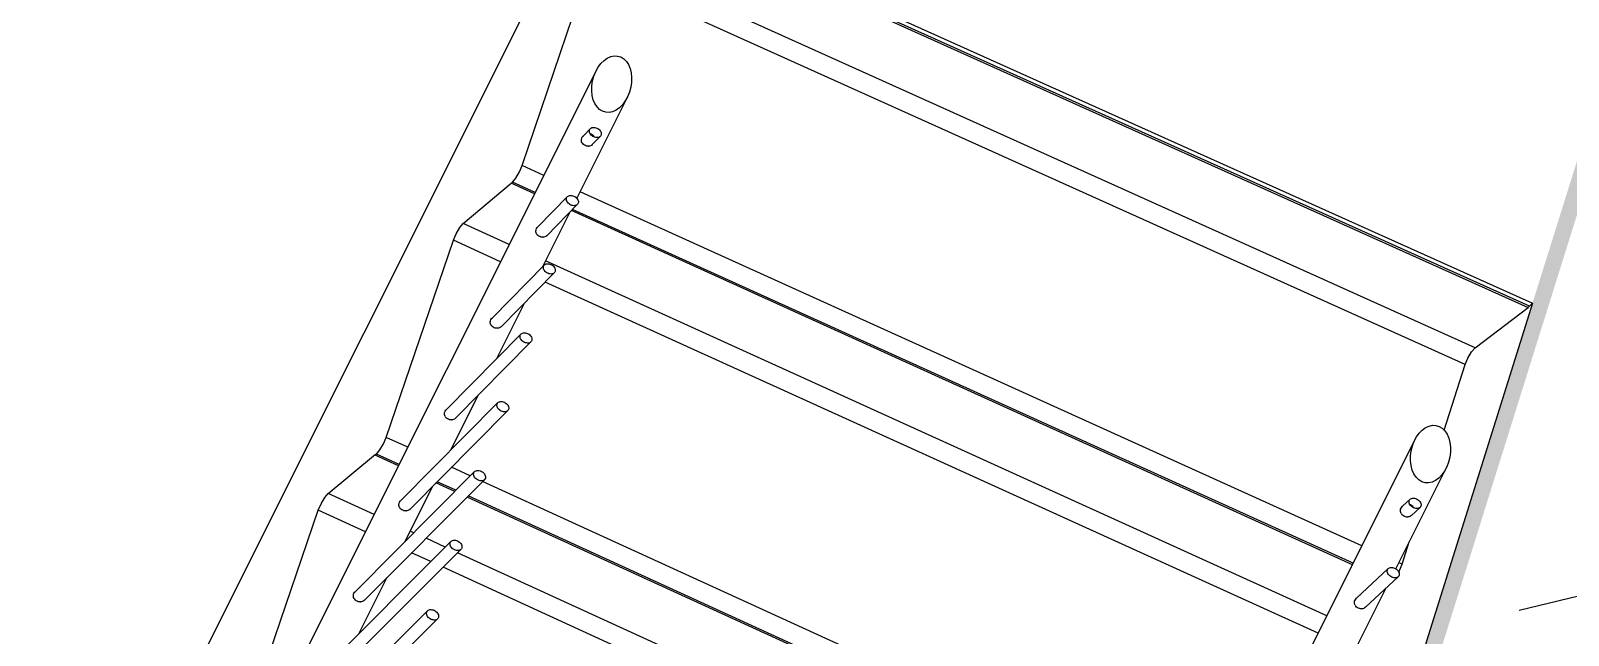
# Model space of a CAD drawing. Header units: millimetres. Extents: x 13967 to 26400, y -11617 to -3396.
# Drawn here: x 25238 to 25877, y -8993 to -8741 of the extents above; entities that cross this region are included whole.
import ezdxf

# ---------------------------------------------------------------- set-up
doc = ezdxf.new("R2010")
doc.units = ezdxf.units.MM
doc.header["$MEASUREMENT"] = 0
for name, color, linetype in [('NewA-Ee_25_10-M_WallsExternal', 7, 'Continuous'), ('NewA-Ee_35_10-M_StairsInternal', 7, 'Continuous'), ('NewA-Ss_25_15_60_05-M_BalustradeAndGuardingSystems', 7, 'Continuous')]:
    doc.layers.add(name, color=color, linetype=linetype)

# ---------------------------------------------------------------- blocks, each defined once
blk = doc.blocks.new('Section Elem_2_1', base_point=(20019.04, -7720.32))
at = {"layer": 'NewA-Ee_25_10-M_WallsExternal', "linetype": 'Continuous'}
h = blk.add_hatch(dxfattribs=at)
h.set_pattern_fill('Insulation_0001', color=256, style=0, pattern_type=2)
h.set_pattern_definition([(13.4264, (20019.04, -7720.32), (-67.4042, 105.7122), []), (13.4264, (20005.55, -7699.18), (-67.4042, 105.7122), [])])
h.paths.add_polyline_path([(25458.98, -10259.02), (25451.65, -10282.56), (25479.94, -10296.49), (26254.06, -7795.12), (26229.1, -7784.7), (26224.15, -7800.61)])
h = blk.add_hatch(dxfattribs=at)
h.set_pattern_fill('Plaster_0001', color=256, style=0, pattern_type=2)
h.set_pattern_definition([(335.569, (20019.036, -7720.324), (7.73549, 24.71014), [0, -20.93888]), (335.569, (20032.436, -7712.3), (7.73549, 24.71014), [0, -20.93888])])
h.paths.add_polyline_path([(25433.58, -10222.12), (25440.14, -10225.35), (26200.36, -7795.31), (26194.55, -7792.88)])
blk.add_line((25862, -8854.46), (25435.29, -10216.67), dxfattribs=at)
blk = doc.blocks.new('Section Elem_103_1', base_point=(20019.04, -7720.32))
at = {"layer": 'NewA-Ee_35_10-M_StairsInternal', "linetype": 'Continuous'}
for p, q in [((25493.88, -8691.49), (25860.19, -8856.23)), ((25860.83, -8855.75), (25494.46, -8691)), ((25495.56, -8689.69), (25862, -8854.46)), ((25459.28, -8700.51), (25004.98, -9608.38)), ((25838.23, -8872.97), (25473.72, -8708.79)), ((25441.95, -8797.24), (25469.58, -8715.75)), ((25833.96, -8879.96), (25469.58, -8715.75)), ((25437.9, -8804.13), (25439.34, -8802.42)), ((25439.34, -8802.42), (25440.87, -8799.83)), ((25440.87, -8799.83), (25441.95, -8797.24)), ((25450.94, -8801.32), (25441.95, -8797.24)), ((25417.43, -8821.36), (25437.34, -8804.56)), ((25437.33, -8804.61), (25437.9, -8804.13)), ((25437.34, -8804.56), (25437.33, -8804.61)), ((25447.08, -8809.03), (25437.33, -8804.61)), ((25447.38, -8808.43), (25437.9, -8804.13)), ((25791.02, -8955.43), (25465.98, -8808.13)), ((25787.43, -8962.61), (25462.88, -8815.45)), ((25415.98, -8823.03), (25417.43, -8821.36)), ((25436.56, -8830.05), (25417.43, -8821.36)), ((25787.13, -8963.21), (25462.38, -8815.97)), ((25385.4, -8910.32), (25413.31, -8828.29)), ((25413.31, -8828.29), (25414.43, -8825.64)), ((25432.97, -8837.23), (25413.31, -8828.29)), ((25414.43, -8825.64), (25415.98, -8823.03)), ((25776.5, -8984.42), (25451.59, -8836.88)), ((25772.87, -8991.66), (25451.52, -8845.66)), ((25838.23, -8872.97), (25860.19, -8856.23)), ((25860.19, -8856.23), (25860.83, -8855.75)), ((25860.83, -8855.75), (25862, -8854.46)), ((25836.67, -8874.64), (25838.23, -8872.97)), ((25833.96, -8879.96), (25835.06, -8877.28)), ((25835.06, -8877.28), (25836.67, -8874.64)), ((25825.35, -8907.33), (25833.96, -8879.96)), ((25384.32, -8912.91), (25385.4, -8910.32)), ((25394.35, -8914.4), (25385.4, -8910.32)), ((25361.26, -8933.61), (25380.92, -8917.3)), ((25380.81, -8917.64), (25381.37, -8917.18)), ((25380.92, -8917.3), (25380.81, -8917.64)), ((25390.51, -8922.08), (25380.81, -8917.64)), ((25381.37, -8917.18), (25382.8, -8915.5)), ((25390.8, -8921.49), (25381.37, -8917.18)), ((25382.8, -8915.5), (25384.32, -8912.91)), ((25420.36, -8926.29), (25412.54, -8922.72)), ((25413.91, -8932.77), (25406.09, -8929.2)), ((25414.4, -8932.28), (25406.59, -8928.7)), ((25733.85, -9069.52), (25425.48, -8928.63)), ((25358.28, -8937.85), (25359.83, -8935.25)), ((25359.83, -8935.25), (25361.26, -8933.61)), ((25380.36, -8942.35), (25361.26, -8933.61)), ((25729.98, -9077.26), (25419.02, -8935.11)), ((25730.27, -9076.67), (25419.51, -8934.61)), ((25328.98, -9023.06), (25357.15, -8940.51)), ((25357.15, -8940.51), (25358.28, -8937.85)), ((25376.78, -8949.5), (25357.15, -8940.51)), ((25396.86, -8949.9), (25395.37, -8949.22)), ((25409.95, -8955.9), (25401.95, -8952.23)), ((25807.83, -8963.05), (25810.75, -8953.75)), ((25403.92, -8961.93), (25395.93, -8958.27)), ((25719.73, -9097.71), (25415.07, -8958.24)), ((25807.83, -8963.05), (25806.41, -8962.41)), ((25716.11, -9104.92), (25409.04, -8964.27)), ((25806.41, -8966.27), (25806.77, -8965.67)), ((25806.77, -8965.67), (25807.83, -8963.05))]:
    blk.add_line(p, q, dxfattribs=at)
blk = doc.blocks.new('Section Elem_108_1', base_point=(20019.04, -7720.32))
at = {"layer": 'NewA-Ss_25_15_60_05-M_BalustradeAndGuardingSystems', "linetype": 'Continuous'}
for p, q in [((25472.55, -8758.14), (24947.86, -9806.54)), ((25485.75, -8768.63), (25464.62, -8810.84)), ((25470.32, -8781.85), (25467.4, -8784.82)), ((25466.56, -8786.51), (25466.65, -8786.06)), ((25466.57, -8786.95), (25466.56, -8786.51)), ((25466.66, -8787.38), (25466.57, -8786.95)), ((25466.65, -8786.06), (25466.82, -8785.62)), ((25466.85, -8787.77), (25466.66, -8787.38)), ((25466.82, -8785.62), (25467.07, -8785.2)), ((25466.85, -8787.77), (25467.05, -8788.04)), ((25467.11, -8788.13), (25467.05, -8788.04)), ((25467.07, -8785.2), (25467.4, -8784.82)), ((25467.41, -8788.47), (25467.11, -8788.13)), ((25467.4, -8784.82), (25467.46, -8784.78)), ((25467.78, -8788.74), (25467.41, -8788.47)), ((25468.19, -8788.95), (25467.78, -8788.74)), ((25468.61, -8789.12), (25468.19, -8788.95)), ((25469.05, -8789.21), (25468.61, -8789.12)), ((25469.5, -8789.22), (25469.05, -8789.21)), ((25469.5, -8789.22), (25469.61, -8789.2)), ((25469.93, -8789.17), (25469.61, -8789.2)), ((25470.34, -8789.04), (25469.93, -8789.17)), ((25470.15, -8783.89), (25470.2, -8783.9)), ((25470.2, -8783.9), (25470.66, -8784.03)), ((25470.72, -8788.83), (25470.34, -8789.04)), ((25470.66, -8784.03), (25471.04, -8784.28)), ((25471.07, -8788.55), (25470.72, -8788.83)), ((25471.04, -8784.28), (25471.37, -8784.59)), ((25474.4, -8785.14), (25471.07, -8788.55)), ((25471.37, -8784.59), (25471.64, -8784.96)), ((25471.64, -8784.96), (25471.69, -8785.06)), ((25471.69, -8785.06), (25471.8, -8785.35)), ((25460.76, -8810.15), (25448.46, -8822.67)), ((25464.85, -8813.45), (25452.12, -8826.4)), ((25461.73, -8816.63), (25450.34, -8839.39)), ((25447.62, -8824.36), (25447.7, -8823.91)), ((25447.63, -8824.8), (25447.62, -8824.36)), ((25447.72, -8825.23), (25447.63, -8824.8)), ((25447.7, -8823.91), (25447.88, -8823.47)), ((25447.91, -8825.62), (25447.72, -8825.23)), ((25447.88, -8823.47), (25448.13, -8823.05)), ((25447.91, -8825.62), (25448.11, -8825.89)), ((25448.16, -8825.98), (25448.11, -8825.89)), ((25448.13, -8823.05), (25448.46, -8822.67)), ((25448.47, -8826.32), (25448.16, -8825.98)), ((25448.83, -8826.6), (25448.47, -8826.32)), ((25449.25, -8826.8), (25448.83, -8826.6)), ((25449.67, -8826.97), (25449.25, -8826.8)), ((25450.11, -8827.06), (25449.67, -8826.97)), ((25450.56, -8827.07), (25450.11, -8827.06)), ((25450.56, -8827.07), (25450.67, -8827.05)), ((25450.99, -8827.02), (25450.67, -8827.05)), ((25451.39, -8826.89), (25450.99, -8827.02)), ((25451.78, -8826.68), (25451.39, -8826.89)), ((25452.12, -8826.4), (25451.78, -8826.68)), ((25451.17, -8838.54), (25429.52, -8860.52)), ((25455.27, -8841.86), (25433.18, -8864.25)), ((25442.75, -8854.55), (25431.19, -8877.65)), ((25428.68, -8862.2), (25428.76, -8861.75)), ((25428.68, -8862.64), (25428.68, -8862.2)), ((25428.78, -8863.07), (25428.68, -8862.64)), ((25428.76, -8861.75), (25428.94, -8861.31)), ((25428.96, -8863.47), (25428.78, -8863.07)), ((25428.94, -8861.31), (25429.19, -8860.9)), ((25428.96, -8863.47), (25429.17, -8863.74)), ((25429.22, -8863.83), (25429.17, -8863.74)), ((25429.19, -8860.9), (25429.52, -8860.52)), ((25429.53, -8864.17), (25429.22, -8863.83)), ((25429.52, -8860.52), (25429.58, -8860.47)), ((25429.89, -8864.44), (25429.53, -8864.17)), ((25430.31, -8864.65), (25429.89, -8864.44)), ((25430.72, -8864.82), (25430.31, -8864.65)), ((25431.17, -8864.91), (25430.72, -8864.82)), ((25431.62, -8864.92), (25431.17, -8864.91)), ((25431.62, -8864.92), (25431.73, -8864.9)), ((25432.04, -8864.87), (25431.73, -8864.9)), ((25432.45, -8864.74), (25432.04, -8864.87)), ((25432.83, -8864.53), (25432.45, -8864.74)), ((25433.18, -8864.25), (25432.83, -8864.53)), ((25441.48, -8867.23), (25410.45, -8898.63)), ((25445.58, -8870.56), (25414.1, -8902.36)), ((25431.83, -8895.82), (25391.51, -8936.46)), ((25410.12, -8899.01), (25410.45, -8898.63)), ((25410.45, -8898.63), (25410.5, -8898.58)), ((25423.64, -8892.73), (25412.18, -8915.63)), ((25435.93, -8899.16), (25395.17, -8940.2)), ((25409.6, -8900.31), (25409.69, -8899.86)), ((25409.61, -8900.76), (25409.6, -8900.31)), ((25409.71, -8901.18), (25409.61, -8900.76)), ((25409.69, -8899.86), (25409.86, -8899.42)), ((25409.89, -8901.58), (25409.71, -8901.18)), ((25409.86, -8899.42), (25410.12, -8899.01)), ((25409.89, -8901.58), (25410.09, -8901.85)), ((25410.15, -8901.94), (25410.09, -8901.85)), ((25410.45, -8902.28), (25410.15, -8901.94)), ((25410.82, -8902.56), (25410.45, -8902.28)), ((25411.23, -8902.76), (25410.82, -8902.56)), ((25411.65, -8902.94), (25411.23, -8902.76)), ((25412.09, -8903.03), (25411.65, -8902.94)), ((25412.54, -8903.04), (25412.09, -8903.03)), ((25412.54, -8903.04), (25412.65, -8903.02)), ((25412.97, -8902.98), (25412.65, -8903.02)), ((25413.37, -8902.86), (25412.97, -8902.98)), ((25413.76, -8902.65), (25413.37, -8902.86)), ((25414.1, -8902.36), (25413.76, -8902.65)), ((25414.17, -8902.29), (25414.1, -8902.36)), ((25812.85, -8911.87), (25282.73, -9969.77)), ((25805.17, -8964.9), (25826.39, -8922.55)), ((25422.14, -8924.5), (25372.58, -8974.29)), ((25426.25, -8927.86), (25376.23, -8978.04)), ((25404.67, -8930.64), (25393.17, -8953.6)), ((25390.93, -8937.26), (25391.18, -8936.84)), ((25391.18, -8936.84), (25391.51, -8936.46)), ((25811.08, -8936.01), (25807.96, -8938.93)), ((25390.67, -8938.15), (25390.75, -8937.7)), ((25390.67, -8938.59), (25390.67, -8938.15)), ((25390.77, -8939.02), (25390.67, -8938.59)), ((25390.75, -8937.7), (25390.93, -8937.26)), ((25390.95, -8939.42), (25390.77, -8939.02)), ((25390.95, -8939.42), (25391.15, -8939.69)), ((25391.21, -8939.78), (25391.15, -8939.69)), ((25391.51, -8940.12), (25391.21, -8939.78)), ((25391.88, -8940.39), (25391.51, -8940.12)), ((25392.29, -8940.6), (25391.88, -8940.39)), ((25392.71, -8940.77), (25392.29, -8940.6)), ((25393.15, -8940.87), (25392.71, -8940.77)), ((25393.6, -8940.87), (25393.15, -8940.87)), ((25393.6, -8940.87), (25393.71, -8940.86)), ((25394.03, -8940.82), (25393.71, -8940.86)), ((25394.44, -8940.7), (25394.03, -8940.82)), ((25394.82, -8940.49), (25394.44, -8940.7)), ((25395.17, -8940.2), (25394.82, -8940.49)), ((25807.1, -8940.63), (25807.19, -8940.18)), ((25807.11, -8941.08), (25807.1, -8940.63)), ((25807.22, -8941.51), (25807.11, -8941.08)), ((25807.19, -8940.18), (25807.36, -8939.74)), ((25807.41, -8941.92), (25807.22, -8941.51)), ((25807.36, -8939.74), (25807.62, -8939.32)), ((25807.41, -8941.92), (25807.61, -8942.19)), ((25807.67, -8942.28), (25807.61, -8942.19)), ((25807.62, -8939.32), (25807.96, -8938.93)), ((25807.98, -8942.62), (25807.67, -8942.28)), ((25807.96, -8938.93), (25808.05, -8938.86)), ((25808.36, -8942.9), (25807.98, -8942.62)), ((25808.78, -8943.11), (25808.36, -8942.9)), ((25809.21, -8943.29), (25808.78, -8943.11)), ((25809.65, -8943.38), (25809.21, -8943.29)), ((25810.11, -8943.39), (25809.65, -8943.38)), ((25810.11, -8943.39), (25810.22, -8943.37)), ((25810.54, -8943.34), (25810.22, -8943.37)), ((25810.96, -8943.21), (25810.54, -8943.34)), ((25810.93, -8938.05), (25811.27, -8938.15)), ((25811.34, -8943), (25810.96, -8943.21)), ((25811.27, -8938.15), (25811.66, -8938.4)), ((25811.69, -8942.71), (25811.34, -8943)), ((25811.66, -8938.4), (25811.99, -8938.71)), ((25815.27, -8939.37), (25811.69, -8942.71)), ((25811.99, -8938.71), (25812.27, -8939.09)), ((25812.27, -8939.09), (25812.32, -8939.19)), ((25812.32, -8939.19), (25812.43, -8939.48)), ((25412.35, -8953.49), (25353.51, -9012.39)), ((25416.47, -8956.85), (25357.16, -9016.14)), ((25385.7, -8968.54), (25374.03, -8991.85)), ((25802.01, -8964.83), (25788.82, -8977.12)), ((25806.2, -8968.2), (25792.56, -8980.9)), ((25371.82, -8975.53), (25371.99, -8975.09)), ((25371.99, -8975.09), (25372.25, -8974.67)), ((25372.25, -8974.67), (25372.58, -8974.29)), ((25788.79, -8997.56), (25801.16, -8972.89)), ((25371.74, -8975.98), (25371.82, -8975.53)), ((25371.74, -8976.42), (25371.74, -8975.98)), ((25371.84, -8976.85), (25371.74, -8976.42)), ((25372.02, -8977.25), (25371.84, -8976.85)), ((25372.02, -8977.25), (25372.22, -8977.52)), ((25372.28, -8977.61), (25372.22, -8977.52)), ((25372.58, -8977.95), (25372.28, -8977.61)), ((25372.94, -8978.23), (25372.58, -8977.95)), ((25373.36, -8978.44), (25372.94, -8978.23)), ((25373.78, -8978.61), (25373.36, -8978.44)), ((25374.22, -8978.7), (25373.78, -8978.61)), ((25374.67, -8978.71), (25374.22, -8978.7)), ((25374.67, -8978.71), (25374.78, -8978.69)), ((25375.09, -8978.66), (25374.78, -8978.69)), ((25375.5, -8978.53), (25375.09, -8978.66)), ((25375.88, -8978.32), (25375.5, -8978.53)), ((25376.23, -8978.04), (25375.88, -8978.32)), ((25787.97, -8978.82), (25788.05, -8978.36)), ((25787.98, -8979.27), (25787.97, -8978.82)), ((25788.08, -8979.7), (25787.98, -8979.27)), ((25788.05, -8978.36), (25788.23, -8977.92)), ((25788.27, -8980.1), (25788.08, -8979.7)), ((25788.23, -8977.92), (25788.49, -8977.5)), ((25788.27, -8980.1), (25788.48, -8980.37)), ((25788.54, -8980.47), (25788.48, -8980.37)), ((25788.49, -8977.5), (25788.82, -8977.12)), ((25788.85, -8980.81), (25788.54, -8980.47)), ((25788.82, -8977.12), (25788.91, -8977.04)), ((25789.22, -8981.09), (25788.85, -8980.81)), ((25789.65, -8981.3), (25789.22, -8981.09)), ((25790.07, -8981.47), (25789.65, -8981.3)), ((25790.52, -8981.57), (25790.07, -8981.47)), ((25790.98, -8981.57), (25790.52, -8981.57)), ((25790.98, -8981.57), (25791.09, -8981.56)), ((25791.41, -8981.52), (25791.09, -8981.56)), ((25791.82, -8981.39), (25791.41, -8981.52)), ((25792.21, -8981.18), (25791.82, -8981.39)), ((25792.56, -8980.9), (25792.21, -8981.18)), ((25402.6, -8982.37), (25334.58, -9050.21)), ((25406.72, -8985.74), (25338.23, -9053.97))]:
    blk.add_line(p, q, dxfattribs=at)
at = {"layer": 'NewA-Ss_25_15_60_05-M_BalustradeAndGuardingSystems', "linetype": 'Continuous', "flags": 128}
for points in [[(25470.92, -8764.11), (25471.23, -8762.06), (25471.78, -8760.05), (25472.55, -8758.14), (25473.53, -8756.39), (25474.67, -8754.85), (25475.95, -8753.57), (25477.33, -8752.59), (25478.77, -8751.94), (25480.21, -8751.63), (25481.62, -8751.69), (25482.96, -8752.09), (25484.18, -8752.84), (25485.25, -8753.91), (25486.14, -8755.27), (25486.81, -8756.87), (25487.25, -8758.67), (25487.44, -8760.62), (25487.38, -8762.65), (25487.08, -8764.7), (25486.53, -8766.71), (25485.75, -8768.63), (25484.78, -8770.38), (25483.63, -8771.92), (25482.35, -8773.2), (25480.97, -8774.18), (25479.54, -8774.84), (25478.09, -8775.14), (25476.67, -8775.09), (25475.33, -8774.69), (25474.11, -8773.93), (25473.04, -8772.86), (25472.16, -8771.5), (25471.49, -8769.9), (25471.05, -8768.09), (25470.86, -8766.14)], [(25469.89, -8782.74), (25469.96, -8782.41), (25470.11, -8782.11), (25470.32, -8781.85), (25470.59, -8781.64), (25470.92, -8781.48), (25471.29, -8781.39), (25471.7, -8781.36), (25472.12, -8781.4), (25472.55, -8781.5), (25472.98, -8781.66), (25473.39, -8781.87), (25473.76, -8782.14), (25474.1, -8782.45), (25474.38, -8782.78), (25474.6, -8783.14), (25474.75, -8783.52), (25474.83, -8783.89), (25474.83, -8784.24), (25474.76, -8784.58), (25474.62, -8784.88), (25474.4, -8785.14), (25474.13, -8785.35), (25473.8, -8785.51), (25473.43, -8785.6), (25473.02, -8785.63), (25472.6, -8785.59), (25472.17, -8785.49), (25471.74, -8785.33), (25471.33, -8785.11), (25470.96, -8784.85), (25470.62, -8784.54), (25470.34, -8784.2), (25470.12, -8783.84), (25469.97, -8783.47), (25469.89, -8783.1)], [(25460.33, -8811.05), (25460.4, -8810.71), (25460.55, -8810.41), (25460.76, -8810.15), (25461.04, -8809.93), (25461.37, -8809.78), (25461.74, -8809.69), (25462.14, -8809.66), (25462.57, -8809.7), (25463, -8809.8), (25463.43, -8809.96), (25463.84, -8810.17), (25464.21, -8810.44), (25464.55, -8810.75), (25464.83, -8811.09), (25465.05, -8811.45), (25465.2, -8811.82), (25465.28, -8812.19), (25465.28, -8812.55), (25465.21, -8812.89), (25465.06, -8813.19), (25464.85, -8813.45), (25464.58, -8813.66), (25464.25, -8813.82), (25463.87, -8813.91), (25463.47, -8813.94), (25463.04, -8813.9), (25462.61, -8813.8), (25462.18, -8813.64), (25461.78, -8813.43), (25461.4, -8813.16), (25461.07, -8812.85), (25460.78, -8812.51), (25460.57, -8812.15), (25460.41, -8811.78), (25460.34, -8811.41)], [(25450.74, -8839.44), (25450.81, -8839.11), (25450.96, -8838.8), (25451.17, -8838.54), (25451.45, -8838.33), (25451.78, -8838.17), (25452.15, -8838.08), (25452.56, -8838.05), (25452.98, -8838.09), (25453.42, -8838.19), (25453.84, -8838.35), (25454.25, -8838.57), (25454.63, -8838.84), (25454.96, -8839.14), (25455.24, -8839.49), (25455.46, -8839.85), (25455.61, -8840.22), (25455.69, -8840.59), (25455.7, -8840.95), (25455.62, -8841.29), (25455.48, -8841.6), (25455.27, -8841.86), (25454.99, -8842.07), (25454.66, -8842.22), (25454.29, -8842.32), (25453.88, -8842.35), (25453.45, -8842.31), (25453.02, -8842.21), (25452.59, -8842.05), (25452.19, -8841.83), (25451.81, -8841.56), (25451.47, -8841.25), (25451.19, -8840.91), (25450.97, -8840.55), (25450.82, -8840.18), (25450.74, -8839.8)], [(25441.05, -8868.14), (25441.12, -8867.8), (25441.27, -8867.5), (25441.48, -8867.23), (25441.76, -8867.02), (25442.09, -8866.87), (25442.46, -8866.77), (25442.87, -8866.74), (25443.29, -8866.78), (25443.73, -8866.88), (25444.16, -8867.04), (25444.57, -8867.26), (25444.94, -8867.53), (25445.28, -8867.84), (25445.56, -8868.18), (25445.78, -8868.55), (25445.93, -8868.92), (25446.01, -8869.3), (25446.01, -8869.66), (25445.94, -8870), (25445.79, -8870.3), (25445.58, -8870.56), (25445.3, -8870.78), (25444.97, -8870.93), (25444.6, -8871.03), (25444.19, -8871.05), (25443.77, -8871.02), (25443.33, -8870.92), (25442.9, -8870.76), (25442.49, -8870.54), (25442.12, -8870.27), (25441.78, -8869.96), (25441.5, -8869.62), (25441.28, -8869.25), (25441.13, -8868.88), (25441.05, -8868.5)], [(25431.39, -8896.73), (25431.47, -8896.39), (25431.61, -8896.08), (25431.83, -8895.82), (25432.1, -8895.61), (25432.43, -8895.45), (25432.81, -8895.36), (25433.22, -8895.33), (25433.64, -8895.37), (25434.08, -8895.47), (25434.51, -8895.63), (25434.92, -8895.85), (25435.29, -8896.12), (25435.63, -8896.43), (25435.91, -8896.77), (25436.13, -8897.14), (25436.28, -8897.51), (25436.36, -8897.89), (25436.36, -8898.25), (25436.29, -8898.59), (25436.15, -8898.9), (25435.93, -8899.16), (25435.65, -8899.38), (25435.32, -8899.53), (25434.95, -8899.62), (25434.54, -8899.65), (25434.11, -8899.62), (25433.68, -8899.52), (25433.25, -8899.35), (25432.84, -8899.13), (25432.46, -8898.86), (25432.13, -8898.55), (25431.85, -8898.21), (25431.63, -8897.85), (25431.47, -8897.47), (25431.4, -8897.09)], [(25811.32, -8917.96), (25811.59, -8915.87), (25812.11, -8913.82), (25812.85, -8911.87), (25813.8, -8910.09), (25814.93, -8908.52), (25816.19, -8907.22), (25817.56, -8906.22), (25819, -8905.56), (25820.45, -8905.25), (25821.88, -8905.3), (25823.23, -8905.71), (25824.48, -8906.48), (25825.58, -8907.57), (25826.5, -8908.95), (25827.21, -8910.58), (25827.69, -8912.42), (25827.93, -8914.4), (25827.91, -8916.46), (25827.64, -8918.55), (25827.13, -8920.6), (25826.39, -8922.55), (25825.44, -8924.34), (25824.31, -8925.9), (25823.05, -8927.21), (25821.67, -8928.21), (25820.24, -8928.88), (25818.78, -8929.19), (25817.36, -8929.14), (25816, -8928.72), (25814.75, -8927.96), (25813.65, -8926.86), (25812.73, -8925.48), (25812.02, -8923.84), (25811.54, -8922.01), (25811.3, -8920.02)], [(25421.71, -8925.42), (25421.78, -8925.08), (25421.92, -8924.77), (25422.14, -8924.5), (25422.42, -8924.29), (25422.75, -8924.13), (25423.12, -8924.04), (25423.53, -8924.01), (25423.96, -8924.05), (25424.4, -8924.15), (25424.82, -8924.31), (25425.23, -8924.53), (25425.61, -8924.8), (25425.95, -8925.11), (25426.23, -8925.46), (25426.45, -8925.82), (25426.6, -8926.2), (25426.68, -8926.58), (25426.68, -8926.94), (25426.61, -8927.28), (25426.46, -8927.59), (25426.25, -8927.86), (25425.97, -8928.07), (25425.64, -8928.23), (25425.26, -8928.32), (25424.86, -8928.35), (25424.43, -8928.31), (25423.99, -8928.21), (25423.56, -8928.05), (25423.15, -8927.83), (25422.78, -8927.56), (25422.44, -8927.24), (25422.16, -8926.9), (25421.94, -8926.53), (25421.79, -8926.16), (25421.71, -8925.78)], [(25810.67, -8936.93), (25810.73, -8936.58), (25810.87, -8936.28), (25811.08, -8936.01), (25811.35, -8935.8), (25811.68, -8935.64), (25812.06, -8935.55), (25812.46, -8935.52), (25812.89, -8935.55), (25813.33, -8935.66), (25813.76, -8935.82), (25814.18, -8936.04), (25814.56, -8936.31), (25814.91, -8936.62), (25815.2, -8936.97), (25815.42, -8937.33), (25815.58, -8937.71), (25815.67, -8938.09), (25815.68, -8938.45), (25815.62, -8938.8), (25815.48, -8939.1), (25815.27, -8939.37), (25815, -8939.58), (25814.67, -8939.74), (25814.29, -8939.83), (25813.89, -8939.86), (25813.46, -8939.83), (25813.02, -8939.72), (25812.59, -8939.56), (25812.17, -8939.34), (25811.79, -8939.07), (25811.44, -8938.76), (25811.15, -8938.41), (25810.92, -8938.05), (25810.76, -8937.67), (25810.68, -8937.29)], [(25411.91, -8954.41), (25411.99, -8954.06), (25412.13, -8953.75), (25412.35, -8953.49), (25412.63, -8953.27), (25412.96, -8953.12), (25413.34, -8953.02), (25413.75, -8952.99), (25414.17, -8953.03), (25414.61, -8953.13), (25415.04, -8953.3), (25415.45, -8953.52), (25415.83, -8953.79), (25416.17, -8954.1), (25416.45, -8954.45), (25416.67, -8954.81), (25416.82, -8955.19), (25416.9, -8955.57), (25416.9, -8955.94), (25416.83, -8956.28), (25416.68, -8956.59), (25416.47, -8956.85), (25416.19, -8957.07), (25415.85, -8957.22), (25415.48, -8957.32), (25415.07, -8957.35), (25414.64, -8957.31), (25414.2, -8957.21), (25413.77, -8957.05), (25413.36, -8956.82), (25412.99, -8956.55), (25412.65, -8956.24), (25412.37, -8955.89), (25412.15, -8955.53), (25412, -8955.15), (25411.92, -8954.77)], [(25801.6, -8965.75), (25801.66, -8965.4), (25801.8, -8965.1), (25802.01, -8964.83), (25802.28, -8964.61), (25802.61, -8964.46), (25802.99, -8964.36), (25803.4, -8964.33), (25803.83, -8964.37), (25804.26, -8964.47), (25804.7, -8964.64), (25805.11, -8964.86), (25805.5, -8965.13), (25805.84, -8965.44), (25806.13, -8965.79), (25806.36, -8966.16), (25806.52, -8966.54), (25806.61, -8966.91), (25806.62, -8967.28), (25806.55, -8967.62), (25806.41, -8967.93), (25806.2, -8968.2), (25805.93, -8968.41), (25805.6, -8968.57), (25805.23, -8968.66), (25804.82, -8968.69), (25804.39, -8968.66), (25803.95, -8968.55), (25803.52, -8968.39), (25803.1, -8968.17), (25802.72, -8967.9), (25802.37, -8967.58), (25802.08, -8967.24), (25801.85, -8966.87), (25801.69, -8966.49), (25801.61, -8966.11)], [(25402.16, -8983.29), (25402.23, -8982.94), (25402.38, -8982.63), (25402.6, -8982.37), (25402.88, -8982.15), (25403.21, -8981.99), (25403.59, -8981.9), (25404, -8981.87), (25404.43, -8981.91), (25404.86, -8982.01), (25405.29, -8982.17), (25405.7, -8982.39), (25406.08, -8982.67), (25406.42, -8982.98), (25406.7, -8983.33), (25406.92, -8983.7), (25407.07, -8984.08), (25407.15, -8984.45), (25407.15, -8984.82), (25407.08, -8985.16), (25406.93, -8985.47), (25406.72, -8985.74), (25406.44, -8985.96), (25406.11, -8986.11), (25405.73, -8986.21), (25405.32, -8986.24), (25404.89, -8986.2), (25404.45, -8986.1), (25404.02, -8985.93), (25403.61, -8985.71), (25403.23, -8985.44), (25402.9, -8985.13), (25402.61, -8984.78), (25402.39, -8984.41), (25402.24, -8984.03), (25402.16, -8983.65)]]:
    blk.add_lwpolyline(points, close=True, dxfattribs=at)

msp = doc.modelspace()

# ---------------------------------------------------------------- block references
at = {"layer": 'NewA-Ee_25_10-M_WallsExternal', "lineweight": 0}
msp.add_blockref('Section Elem_2_1', (20019.04, -7720.32), dxfattribs=at)
at = {"layer": 'NewA-Ee_35_10-M_StairsInternal', "lineweight": 0}
msp.add_blockref('Section Elem_103_1', (20019.04, -7720.32), dxfattribs=at)
at = {"layer": 'NewA-Ss_25_15_60_05-M_BalustradeAndGuardingSystems', "lineweight": 0}
msp.add_blockref('Section Elem_108_1', (20019.04, -7720.32), dxfattribs=at)

doc.saveas('drawing.dxf')
